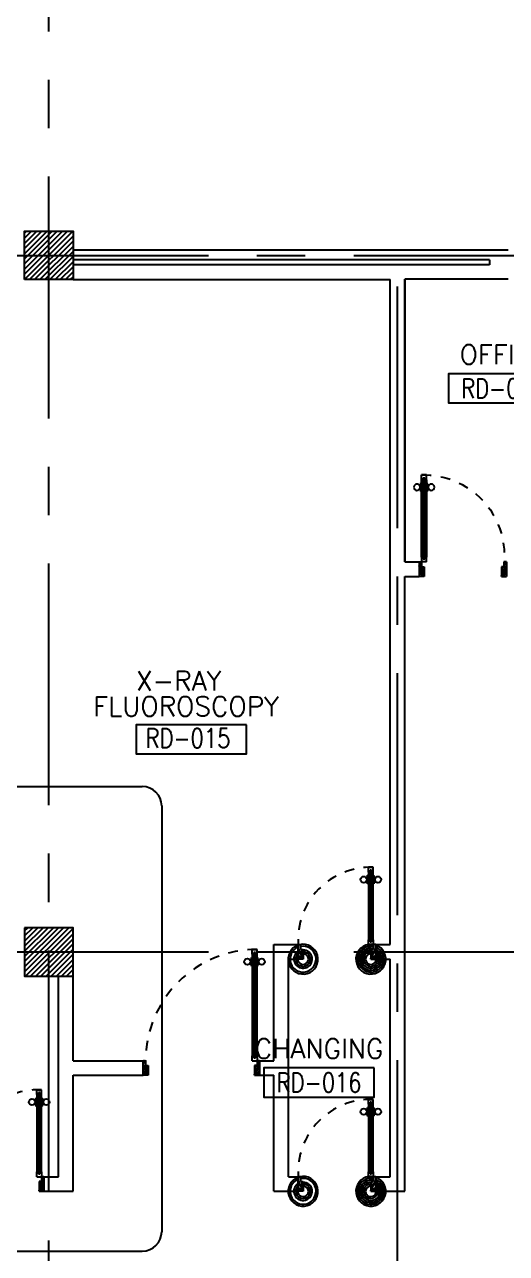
# Model space of a CAD drawing. Extents: x -1.4 to 90.6, y -12.3 to 78.9.
# Drawn here: x 27.9 to 32.88, y 55.14 to 67.84 of the extents above; entities that cross this region are included whole.
import ezdxf
from ezdxf.enums import TextEntityAlignment as Align

# ---------------------------------------------------------------- set-up
doc = ezdxf.new("R2010")
doc.units = 0
doc.header["$MEASUREMENT"] = 0
doc.header["$PDMODE"] = 3
doc.header["$PDSIZE"] = 0.1
doc.linetypes.add('CENTERX2', pattern=[4, 2.5, -0.5, 0.5, -0.5])
doc.linetypes.add('HIDDEN', pattern=[0.375, 0.25, -0.125])
doc.layers.get('0').update_dxf_attribs({"color": 11, "linetype": 'CONTINUOUS'})
doc.layers.get('DEFPOINTS').update_dxf_attribs({"color": 11, "linetype": 'CONTINUOUS'})
for name, color, linetype in [('AX-DIM', 11, 'CONTINUOUS'), ('AXES', 11, 'CENTERX2'), ('COL', 11, 'CONTINUOUS'), ('DOOR', 11, 'CONTINUOUS'), ('DOOR-DIM', 11, 'CONTINUOUS'), ('E-WIRE', 4, 'CONTINUOUS'), ('HAT', 11, 'CONTINUOUS'), ('INSUL', 11, 'CONTINUOUS'), ('RM-BOX', 11, 'CONTINUOUS'), ('RM-NAME', 11, 'CONTINUOUS'), ('RM-NO', 11, 'CONTINUOUS'), ('WALL', 11, 'CONTINUOUS')]:
    doc.layers.add(name, color=color, linetype=linetype)
doc.styles.add('ROMANS', font='ROMANS.shx', dxfattribs={"width": 0.6})
doc.dimstyles.new('STANDARD in', dxfattribs={"dimtxt": 0.2, "dimasz": 0.1, "dimexe": 0.07, "dimexo": 0.05, "dimgap": 0.1, "dimtad": 1, "dimdec": 0, "dimlfac": 1000, "dimzin": 0, "dimdsep": 46, "dimtxsty": 'ROMANS', "dimblk": 'ARCHTICK', "dimcen": 0.05, "dimdle": 0.05, "dimclrd": 7, "dimclre": 7, "dimclrt": 2, "dimadec": 0, "dimazin": 0, "dimtfac": 1, "dimtdec": 0, "dimtmove": 2, "dimatfit": 3, "dimldrblk": 'ARCHTICK', "dimfxl": 0, "dimtolj": 1, "dimtzin": 0, "dimarcsym": 0})

# ---------------------------------------------------------------- blocks, each defined once
blk = doc.blocks.new('_ARCHTICK')
at = {"color": 0, "linetype": 'ByBlock', "const_width": 0.15}
blk.add_lwpolyline([(-0.5, -0.5), (0.5, 0.5)], dxfattribs=at)
blk = doc.blocks.new('*D141')
at = {"layer": 'AX-DIM', "color": 7, "lineweight": -2}
for p, q in [((9.901, 65.571), (9.901, 77.77)), ((85.217, 76.329), (85.217, 77.77)), ((9.851, 77.7), (85.267, 77.7))]:
    blk.add_line(p, q, dxfattribs=at)
at = {"layer": 'DEFPOINTS', "color": 0}
for p in [(85.217, 77.7), (85.217, 76.279), (9.901, 65.521)]:
    blk.add_point(p, dxfattribs=at)
at = {"layer": 'AX-DIM', "color": 7, "lineweight": -2, "xscale": 0.1, "yscale": 0.1, "zscale": 0.1, "rotation": 180}
blk.add_blockref('_ARCHTICK', (9.901, 77.7), dxfattribs=at)
at = {"layer": 'AX-DIM', "color": 7, "lineweight": -2, "xscale": 0.1, "yscale": 0.1, "zscale": 0.1}
blk.add_blockref('_ARCHTICK', (85.217, 77.7), dxfattribs=at)
at = {"layer": 'AX-DIM', "color": 2, "insert": (47.559, 77.9), "char_height": 0.2, "attachment_point": 5, "style": 'ROMANS'}
blk.add_mtext('\\A1;75316', dxfattribs=at)
blk = doc.blocks.new('A$C09EF76E8')
at = {"layer": 'DOOR', "color": 0, "linetype": 'ByBlock'}
for p, q in [((777, 950), (727, 950)), ((727, 950), (777, 950)), ((727, 900), (727, 950)), ((744, 900), (727, 900)), ((760, 920), (744, 920)), ((744, 900), (744, 920)), ((760, 900), (760, 920)), ((777, 900), (760, 900)), ((777, 900), (777, 950)), ((719, 855), (710, 855)), ((710, 855), (710, 790)), ((719, 790), (710, 790)), ((727, 868), (719, 868)), ((719, 778), (719, 868)), ((719, 855), (719, 790)), ((727, 778), (719, 778)), ((777, 868), (784, 868)), ((777, 778), (784, 778)), ((784, 778), (784, 868)), ((784, 855), (793, 855)), ((784, 855), (784, 790)), ((784, 790), (793, 790)), ((793, 855), (793, 790)), ((2, 0), (2, 150)), ((2, 150), (27, 150)), ((2, 150), (2, 0)), ((27, 150), (27, 100)), ((727, 150), (727, 200)), ((727, 200), (744, 200)), ((727, 150), (777, 150)), ((744, 200), (744, 180)), ((744, 180), (760, 180)), ((760, 180), (760, 200)), ((760, 200), (777, 200)), ((777, 200), (777, 150)), ((777, 150), (777, 100)), ((802, 150), (777, 150)), ((802, 150), (802, 0)), ((27, 100), (52, 100)), ((52, 100), (52, 0)), ((777, 100), (752, 100)), ((752, 100), (752, 0)), ((52, 0), (2, 0)), ((752, 0), (802, 0))]:
    blk.add_line(p, q, dxfattribs=at)
at = {"layer": 'DOOR', "linetype": 'ByBlock'}
for p, q in [((727, 900), (727, 200)), ((744, 200), (744, 900)), ((760, 200), (760, 900)), ((777, 200), (777, 900)), ((802, 0), (802, 150))]:
    blk.add_line(p, q, dxfattribs=at)
at = {"layer": 'DOOR', "color": 9, "linetype": 'ByBlock'}
for p, q in [((52, 0), (2, 114)), ((52, 0), (2, 40)), ((52, 0), (38, 100)), ((752, 0), (802, 114)), ((752, 0), (765, 100)), ((752, 0), (802, 40))]:
    blk.add_line(p, q, dxfattribs=at)
at = {"layer": 'DOOR', "color": 0, "linetype": 'ByBlock'}
for centre in [(678, 823), (825, 823)]:
    blk.add_circle(centre, 32.4, dxfattribs=at)
at = {"layer": 'DOOR', "linetype": 'HIDDEN', "ltscale": 0.5}
blk.add_arc((752, 199), 752, 88.0938, 183.7249, dxfattribs=at)
at = {"layer": 'DOOR', "color": 9, "linetype": 'ByBlock'}
for centre, radius, start, end in [((52, 0), 154, 103.7142, 108.8947), ((52, 0), 134, 100.72, 111.8402), ((752, 0), 134, 68.1598, 79.28), ((752, 0), 154, 71.1053, 76.2858), ((52, 0), 94.4, 90, 121.9818), ((52, 0), 74.4, 90, 132.2236), ((52, 0), 54.4, 90, 156.7926), ((52, 0), 34.4, 90, 180), ((52, 0), 14.4, 90, 180), ((752, 0), 94.4, 58.0182, 90), ((752, 0), 74.4, 47.7764, 90), ((752, 0), 54.4, 23.2074, 90), ((752, 0), 34.4, 0, 90), ((752, 0), 14.4, 0, 90), ((752, 0), 114, 64.0838, 77.3774)]:
    blk.add_arc(centre, radius, start, end, dxfattribs=at)
blk = doc.blocks.new('DOOR100')
at = {"layer": 'DOOR', "color": 7, "linetype": 'ByBlock'}
for p, q in [((-75, 1250), (-75, 1300)), ((-75, 1300), (-25, 1300)), ((-25, 1300), (-75, 1300)), ((-25, 1250), (-25, 1300)), ((-91, 1205), (-91, 1140)), ((-82, 1205), (-91, 1205)), ((-82, 1128), (-82, 1218)), ((-75, 1218), (-82, 1218)), ((-82, 1205), (-82, 1140)), ((-58, 1250), (-75, 1250)), ((-58, 1250), (-58, 1270)), ((-42, 1270), (-58, 1270)), ((-42, 1250), (-42, 1270)), ((-25, 1250), (-42, 1250)), ((-25, 1218), (-18, 1218)), ((-18, 1128), (-18, 1218)), ((-18, 1205), (-18, 1140)), ((-18, 1205), (-9, 1205)), ((-9, 1205), (-9, 1140)), ((-82, 1140), (-91, 1140)), ((-75, 1128), (-82, 1128)), ((-25, 1128), (-18, 1128)), ((-18, 1140), (-9, 1140)), ((-1200, 0), (-1200, 150)), ((-1200, 150), (-1175, 150)), ((-1200, 150), (-1200, 0)), ((-1175, 150), (-1175, 100)), ((-75, 200), (-58, 200)), ((-75, 150), (-75, 200)), ((-75, 150), (-25, 150)), ((-58, 200), (-58, 180)), ((-58, 180), (-42, 180)), ((-42, 200), (-25, 200)), ((-42, 180), (-42, 200)), ((-25, 200), (-25, 150)), ((0, 150), (-25, 150)), ((-25, 150), (-25, 100)), ((0, 0), (0, 150)), ((0, 150), (0, 0)), ((-1150, 0), (-1200, 114)), ((-1150, 0), (-1200, 40)), ((-1150, 0), (-1200, 0)), ((-1175, 100), (-1150, 100)), ((-1150, 0), (-1163, 100)), ((-1150, 100), (-1150, 0)), ((-50, 0), (0, 114)), ((-50, 100), (-50, 0)), ((-50, 0), (-37, 100)), ((-25, 100), (-50, 100)), ((-50, 0), (0, 40)), ((-50, 0), (0, 0))]:
    blk.add_line(p, q, dxfattribs=at)
at = {"layer": 'DOOR', "linetype": 'ByBlock'}
for p, q in [((-75, 1250), (-75, 200)), ((-58, 200), (-58, 1250)), ((-42, 200), (-42, 1250)), ((-25, 200), (-25, 1250))]:
    blk.add_line(p, q, dxfattribs=at)
at = {"layer": 'DOOR', "color": 7, "linetype": 'ByBlock'}
for centre in [(-124, 1173), (24, 1173)]:
    blk.add_circle(centre, 32.4, dxfattribs=at)
at = {"layer": 'DOOR', "linetype": 'HIDDEN', "ltscale": 0.5}
blk.add_arc((-25, 150), 1150, 90, 180, dxfattribs=at)
at = {"layer": 'DOOR', "color": 7, "linetype": 'ByBlock'}
for centre, radius, start, end in [((-1150, 0), 154, 103.7142, 108.8947), ((-1150, 0), 134, 100.72, 111.8402), ((-50, 0), 134, 68.1598, 79.28), ((-50, 0), 154, 71.1053, 76.2858), ((-1150, 0), 94.4, 90, 121.9818), ((-1150, 0), 74.4, 90, 132.2236), ((-1150, 0), 54.4, 90, 156.7926), ((-1150, 0), 34.4, 90, 180), ((-1150, 0), 14.4, 90, 180), ((-50, 0), 94.4, 58.0182, 90), ((-50, 0), 74.4, 47.7764, 90), ((-50, 0), 54.4, 23.2074, 90), ((-50, 0), 34.4, 0, 90), ((-50, 0), 14.4, 0, 90), ((-50, 0), 114, 64.0838, 77.3774)]:
    blk.add_arc(centre, radius, start, end, dxfattribs=at)
blk = doc.blocks.new('A$C49F1192B')
at = {"layer": 'DOOR', "color": 0, "linetype": 'ByBlock', "xscale": -1, "rotation": 270}
blk.add_blockref('DOOR100', (0, 1200), dxfattribs=at)
blk = doc.blocks.new('*X114')
at = {"color": 0}
for p, q in [((42139, 62345), (42595, 62801)), ((42139, 62398), (42542, 62801)), ((42139, 62451), (42489, 62801)), ((42139, 62504), (42436, 62801)), ((42139, 62557), (42383, 62801)), ((42139, 62610), (42330, 62801)), ((42139, 62663), (42277, 62801)), ((42139, 62716), (42224, 62801)), ((42139, 62769), (42171, 62801)), ((42148, 62301), (42639, 62792)), ((42201, 62301), (42639, 62739)), ((42255, 62301), (42639, 62686)), ((42308, 62301), (42639, 62633)), ((42361, 62301), (42639, 62580)), ((42414, 62301), (42639, 62527)), ((42467, 62301), (42639, 62474)), ((42520, 62301), (42639, 62421)), ((42573, 62301), (42639, 62368)), ((42626, 62301), (42639, 62314))]:
    blk.add_line(p, q, dxfattribs=at)
blk = doc.blocks.new('RM1')
at = {"layer": 'RM-BOX'}
blk.add_lwpolyline([(570, -200), (-570, -200), (-570, -500), (570, -500)], close=True, dxfattribs=at)
at = {"layer": 'RM-NAME', "style": 'ROMANS'}
for tag, p in [('ROOMNAME1', (0, 324)), ('ROOMNAME2', (0, 0))]:
    blk.add_attdef(tag, text='', height=200, dxfattribs=at).set_placement(p, align=Align.MIDDLE)
at = {"layer": 'RM-NO', "style": 'ROMANS', "width": 0.8}
blk.add_attdef('ROOMNO', text='', height=200, dxfattribs=at).set_placement((0, -350), align=Align.MIDDLE)
blk = doc.blocks.new('COL50')
at = {"layer": 'COL'}
blk.add_lwpolyline([(-250, 250), (-250, -250), (250, -250), (250, 250)], close=True, dxfattribs=at)
blk = doc.blocks.new('*X115')
at = {"color": 0}
for p, q in [((42139, 69504), (42636, 70001)), ((42139, 69557), (42583, 70001)), ((42139, 69610), (42530, 70001)), ((42139, 69663), (42477, 70001)), ((42139, 69716), (42424, 70001)), ((42139, 69769), (42371, 70001)), ((42139, 69822), (42318, 70001)), ((42139, 69875), (42265, 70001)), ((42139, 69929), (42212, 70001)), ((42139, 69982), (42159, 70001)), ((42189, 69501), (42639, 69951)), ((42242, 69501), (42639, 69898)), ((42295, 69501), (42639, 69845)), ((42348, 69501), (42639, 69792)), ((42401, 69501), (42639, 69739)), ((42454, 69501), (42639, 69686)), ((42507, 69501), (42639, 69633)), ((42560, 69501), (42639, 69580)), ((42613, 69501), (42639, 69527))]:
    blk.add_line(p, q, dxfattribs=at)
blk = doc.blocks.new('DOOR90')
at = {"layer": 'DOOR', "color": 7, "linetype": 'ByBlock'}
for p, q in [((-150, 0), (0, 0)), ((-150, 0), (-150, -25)), ((0, -50), (-114, 0)), ((0, -50), (-40, 0)), ((0, -50), (0, 0)), ((-1000, -25), (-1050, -25)), ((-1050, -75), (-1050, -25)), ((-1050, -25), (-1050, -75)), ((-1000, -75), (-1050, -75)), ((-1000, -42), (-1020, -42)), ((-1020, -42), (-1020, -58)), ((-1000, -58), (-1020, -58)), ((-1000, -25), (-1000, -42)), ((-1000, -58), (-1000, -75)), ((-878, -18), (-968, -18)), ((-968, -25), (-968, -18)), ((-968, -75), (-968, -82)), ((-878, -82), (-968, -82)), ((-955, -9), (-890, -9)), ((-955, -18), (-955, -9)), ((-955, -18), (-890, -18)), ((-955, -82), (-890, -82)), ((-955, -82), (-955, -91)), ((-955, -91), (-890, -91)), ((-890, -18), (-890, -9)), ((-890, -82), (-890, -91)), ((-878, -25), (-878, -18)), ((-878, -75), (-878, -82)), ((-200, -25), (-150, -25)), ((-200, -42), (-200, -25)), ((-180, -42), (-200, -42)), ((-200, -58), (-180, -58)), ((-200, -75), (-200, -58)), ((-150, -75), (-200, -75)), ((-180, -58), (-180, -42)), ((-150, -25), (-100, -25)), ((-150, -75), (-150, -25)), ((-100, -25), (-100, -50)), ((0, -50), (-100, -37)), ((-100, -50), (0, -50)), ((-150, -875), (-100, -875)), ((-150, -900), (-150, -875)), ((0, -850), (-114, -900)), ((-100, -875), (-100, -850)), ((0, -850), (-100, -863)), ((-100, -850), (0, -850)), ((0, -850), (-40, -900)), ((0, -850), (0, -900)), ((-150, -900), (0, -900)), ((0, -900), (-150, -900))]:
    blk.add_line(p, q, dxfattribs=at)
at = {"layer": 'DOOR', "linetype": 'ByBlock'}
for p, q in [((-200, -25), (-1000, -25)), ((-200, -42), (-1000, -42)), ((-200, -58), (-1000, -58)), ((-1000, -75), (-200, -75))]:
    blk.add_line(p, q, dxfattribs=at)
at = {"layer": 'DOOR', "color": 7, "linetype": 'ByBlock'}
for centre in [(-923, 24), (-923, -124)]:
    blk.add_circle(centre, 32.4, dxfattribs=at)
for centre, radius, start, end in [((0, -50), 154, 161.1053, 166.2858), ((0, -50), 94.4, 148.0182, 180), ((0, -50), 134, 158.1598, 169.28), ((0, -50), 114, 154.0838, 167.3774), ((0, -50), 74.4, 137.7764, 180), ((0, -50), 54.4, 113.2074, 180), ((0, -50), 34.4, 90, 180), ((0, -50), 14.4, 90, 180), ((0, -850), 154, 193.7142, 198.8947), ((0, -850), 134, 190.72, 201.8402), ((0, -850), 94.4, 180, 211.9818), ((0, -850), 74.4, 180, 222.2236), ((0, -850), 54.4, 180, 246.7926), ((0, -850), 34.4, 180, 270), ((0, -850), 14.4, 180, 270)]:
    blk.add_arc(centre, radius, start, end, dxfattribs=at)
at = {"layer": 'DOOR', "linetype": 'HIDDEN', "ltscale": 0.5}
blk.add_arc((-222, -50), 828, 178.2701, 275.003, dxfattribs=at)

msp = doc.modelspace()

# ---------------------------------------------------------------- linework, layer by layer
at = {"layer": 'AXES'}
for p, q in [((28.1514, -0.2278), (28.1514, 78.2497)), ((-0.7, 65.4565), (68.3914, 65.4565)), ((31.7514, 6.6365), (31.7514, 65.4565)), ((-0.7, 58.2565), (68.3914, 58.2565))]:
    msp.add_line(p, q, dxfattribs=at)
at = {"layer": 'COL'}
msp.add_lwpolyline([(27.9014, 65.2065), (27.9014, 65.7065), (28.4014, 65.7065), (28.4014, 65.2065)], close=True, dxfattribs=at)
at = {"layer": 'E-WIRE', "color": 4}
for p, q in [((27.2792, 59.9667), (29.1168, 59.9667)), ((29.3168, 59.7667), (29.3168, 55.3635)), ((14.8938, 55.1635), (29.1168, 55.1635))]:
    msp.add_line(p, q, dxfattribs=at)
for centre, start, end in [((29.1168, 59.7667), 0, 90), ((29.1168, 55.3635), 270, 0)]:
    msp.add_arc(centre, 0.2, start, end, dxfattribs=at)
at = {"layer": 'INSUL'}
for p, q in [((32.7014, 65.4105), (28.4014, 65.4105)), ((32.7014, 65.3605), (28.4014, 65.3605)), ((32.7014, 65.4105), (32.7014, 65.3605))]:
    msp.add_line(p, q, dxfattribs=at)
at = {"layer": 'RM-BOX'}
msp.add_lwpolyline([(30.1924, 60.6047), (29.0526, 60.6047), (29.0526, 60.3047), (30.1924, 60.3047)], close=True, dxfattribs=at)
at = {"layer": 'WALL'}
for p, q in [((32.8933, 65.5105), (28.4014, 65.5105)), ((28.4014, 65.2065), (31.6764, 65.2065)), ((31.6764, 58.3315), (31.6764, 65.2065)), ((32.8933, 65.2105), (31.8264, 65.2105)), ((31.8264, 62.2875), (31.8264, 65.2105)), ((31.8264, 62.2875), (31.8264, 65.2065)), ((31.8264, 65.2065), (31.8264, 62.2875)), ((31.8264, 62.2875), (31.9764, 62.2875)), ((31.9764, 62.2875), (31.9764, 62.1375)), ((31.8264, 55.7815), (31.8264, 62.1375)), ((31.8264, 62.1375), (31.9764, 62.1375)), ((30.4764, 57.1315), (30.4764, 58.3315)), ((30.4764, 58.3315), (30.7264, 58.3315)), ((30.7264, 58.3315), (30.7264, 58.1815)), ((31.5264, 58.3315), (31.5264, 58.1815)), ((31.5264, 58.3315), (31.6764, 58.3315)), ((30.6264, 55.9315), (30.6264, 58.1815)), ((30.6264, 58.1815), (30.7264, 58.1815)), ((31.5264, 58.1815), (31.6764, 58.1815)), ((31.6764, 55.9315), (31.6764, 58.1815)), ((28.2514, 55.9315), (28.2514, 58.0065)), ((28.4014, 57.1315), (28.4014, 58.0065)), ((28.4014, 57.1315), (29.1264, 57.1315)), ((29.1264, 57.1315), (29.1264, 56.9815)), ((30.3264, 57.1315), (30.3264, 56.9815)), ((30.3264, 57.1315), (30.4764, 57.1315)), ((28.4014, 55.7815), (28.4014, 56.9815)), ((28.4014, 56.9815), (29.1264, 56.9815)), ((30.3264, 56.9815), (30.4764, 56.9815)), ((30.4764, 55.7815), (30.4764, 56.9815)), ((28.1014, 55.9315), (28.1014, 55.7815)), ((28.1014, 55.9315), (28.2514, 55.9315)), ((30.6264, 55.9315), (30.7264, 55.9315)), ((30.7264, 55.9315), (30.7264, 55.7815)), ((31.5264, 55.9315), (31.5264, 55.7815)), ((31.5264, 55.9315), (31.6764, 55.9315)), ((28.1014, 55.7815), (28.4014, 55.7815)), ((30.4764, 55.7815), (30.7264, 55.7815)), ((31.5264, 55.7815), (31.8264, 55.7815))]:
    msp.add_line(p, q, dxfattribs=at)

# ---------------------------------------------------------------- block references
at = {"layer": 'COL', "xscale": 0.001000000047497451, "yscale": 0.0009999999892897904, "zscale": 0.001}
msp.add_blockref('COL50', (28.1514, 58.2565), dxfattribs=at)
at = {"layer": 'DOOR', "color": 0, "xscale": 0.001000000047497451, "yscale": 0.0009999999892897904, "zscale": 0.001}
for p in [(30.7249, 58.1815), (30.7249, 55.7815)]:
    msp.add_blockref('A$C09EF76E8', p, dxfattribs=at)
at = {"layer": 'DOOR', "color": 0, "xscale": -0.0009999999892897904, "yscale": 0.0009999999892897904, "zscale": 0.001, "rotation": 270}
msp.add_blockref('A$C49F1192B', (29.1264, 56.9815), dxfattribs=at)
at = {"layer": 'DOOR', "xscale": 0.0009999999892897904, "yscale": 0.0009999999892897904, "zscale": 0.001, "rotation": 270}
msp.add_blockref('DOOR90', (28.1014, 55.7815), dxfattribs=at)
at = {"layer": 'DOOR-DIM', "xscale": -0.0009999999892897904, "yscale": 0.0009999999892897904, "zscale": 0.001, "rotation": 90}
msp.add_blockref('DOOR90', (31.9764, 62.1375), dxfattribs=at)
at = {"layer": 'HAT', "xscale": 0.001000000047497451, "yscale": 0.0009999999892897904, "zscale": 0.001}
for name in ['*X115', '*X114']:
    msp.add_blockref(name, (-14.2378, -4.2945), dxfattribs=at)
for p, values in [((32.8476, 64.4323), {'ROOMNO': 'RD-017', 'ROOMNAME2': 'OFFICE'}), ((30.9421, 57.2565), {'ROOMNO': 'RD-016', 'ROOMNAME2': 'CHANGING'})]:
    msp.add_blockref('RM1', p, dxfattribs=at).add_auto_attribs(values)

# ---------------------------------------------------------------- texts
at = {"layer": 'RM-NAME', "style": 'ROMANS'}
for s, p in [('X-RAY', (29.0516, 60.9603)), ('FLUOROSCOPY', (28.6094, 60.6948))]:
    msp.add_text(s, height=0.2, dxfattribs=at).set_placement(p)
at = {"layer": 'RM-NO', "style": 'ROMANS', "width": 0.8}
msp.add_text('RD-015', height=0.2, dxfattribs=at).set_placement((29.1494, 60.3665))

# ---------------------------------------------------------------- dimensions: what is measured, and where the dimension line sits
at = {"layer": 'AX-DIM'}
dim = msp.add_linear_dim(base=(85.2175, 77.6995), p1=(9.9014, 65.5211), p2=(85.2175, 76.2795), dimstyle='STANDARD in', dxfattribs=at)
dim.commit()
dim.dimension.update_dxf_attribs({"geometry": '*D141', "text_midpoint": (47.5594, 77.8995)})

doc.saveas('drawing.dxf')
